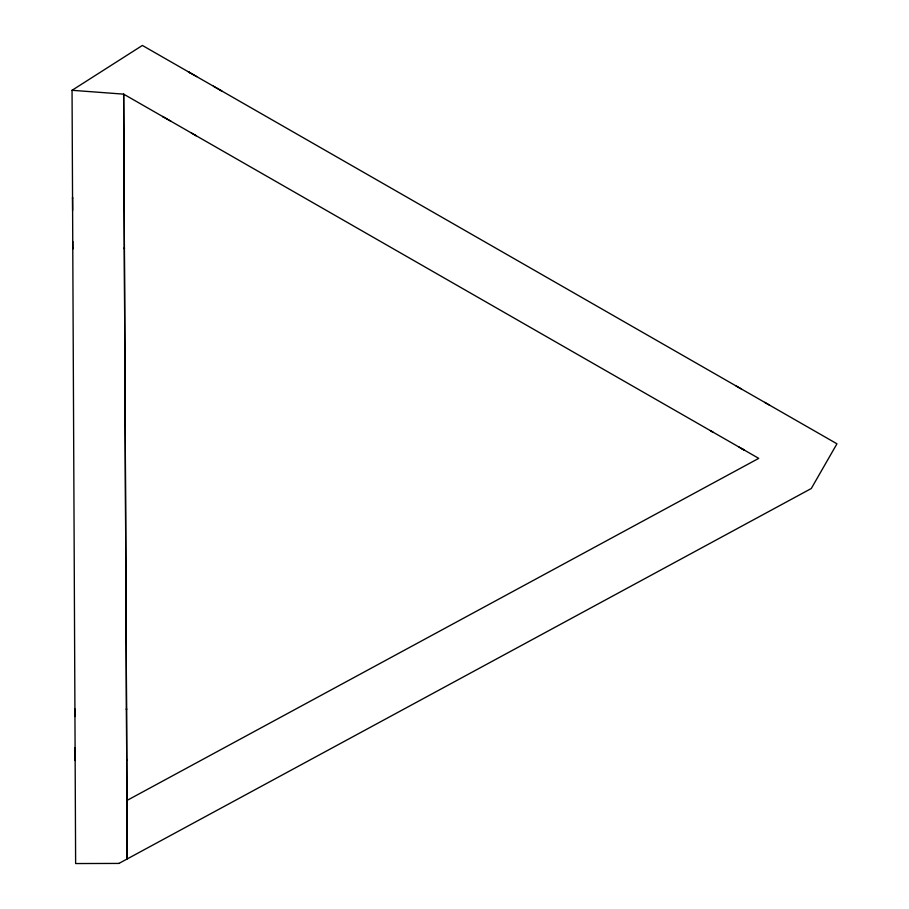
<?xml version="1.0" encoding="UTF-8"?>
<svg xmlns="http://www.w3.org/2000/svg" width="909" height="909" viewBox="0 0 909 909"><rect width="100%" height="100%" fill="white"/><g stroke="black" fill="none" stroke-linecap="round" stroke-linejoin="round"><path stroke-width="1.36" d="M118.965 863.425L75.629 863.55L72.05 90.298L142.383 45.45L836.95 443.797L811.283 488.519L118.92 863.425M126.919 800.488L758.731 458.363L123.647 94.138L72.072 90.298M190.526 73.061L188.277 71.777L196.662 76.583M219.569 89.718L221.819 91.014L213.433 86.196M736.074 385.95L740.983 388.768M769.616 405.187L764.696 402.369M163.2 116.818L162.631 116.488L171.017 121.306M195.594 135.396L196.162 135.725L191.254 132.907M741.721 448.614L743.96 449.898L739.051 447.08M72.561 198.355L72.561 197.48L72.618 210.365M72.8 248.146L72.8 249.032L72.765 241.476M74.936 709.872L74.936 708.986L74.97 716.542M75.163 759.663L75.174 760.538L75.117 747.653M123.647 94.138L127.192 858.96L123.658 94.138M712.679 431.957L710.429 430.661L712.667 431.957M124.113 198.117L124.113 197.242L124.113 198.117M124.351 248.793L124.34 247.907L124.351 248.793M126.487 709.634L126.487 708.747L126.487 709.634M126.726 760.299L126.715 759.424L126.726 760.299"/></g></svg>
